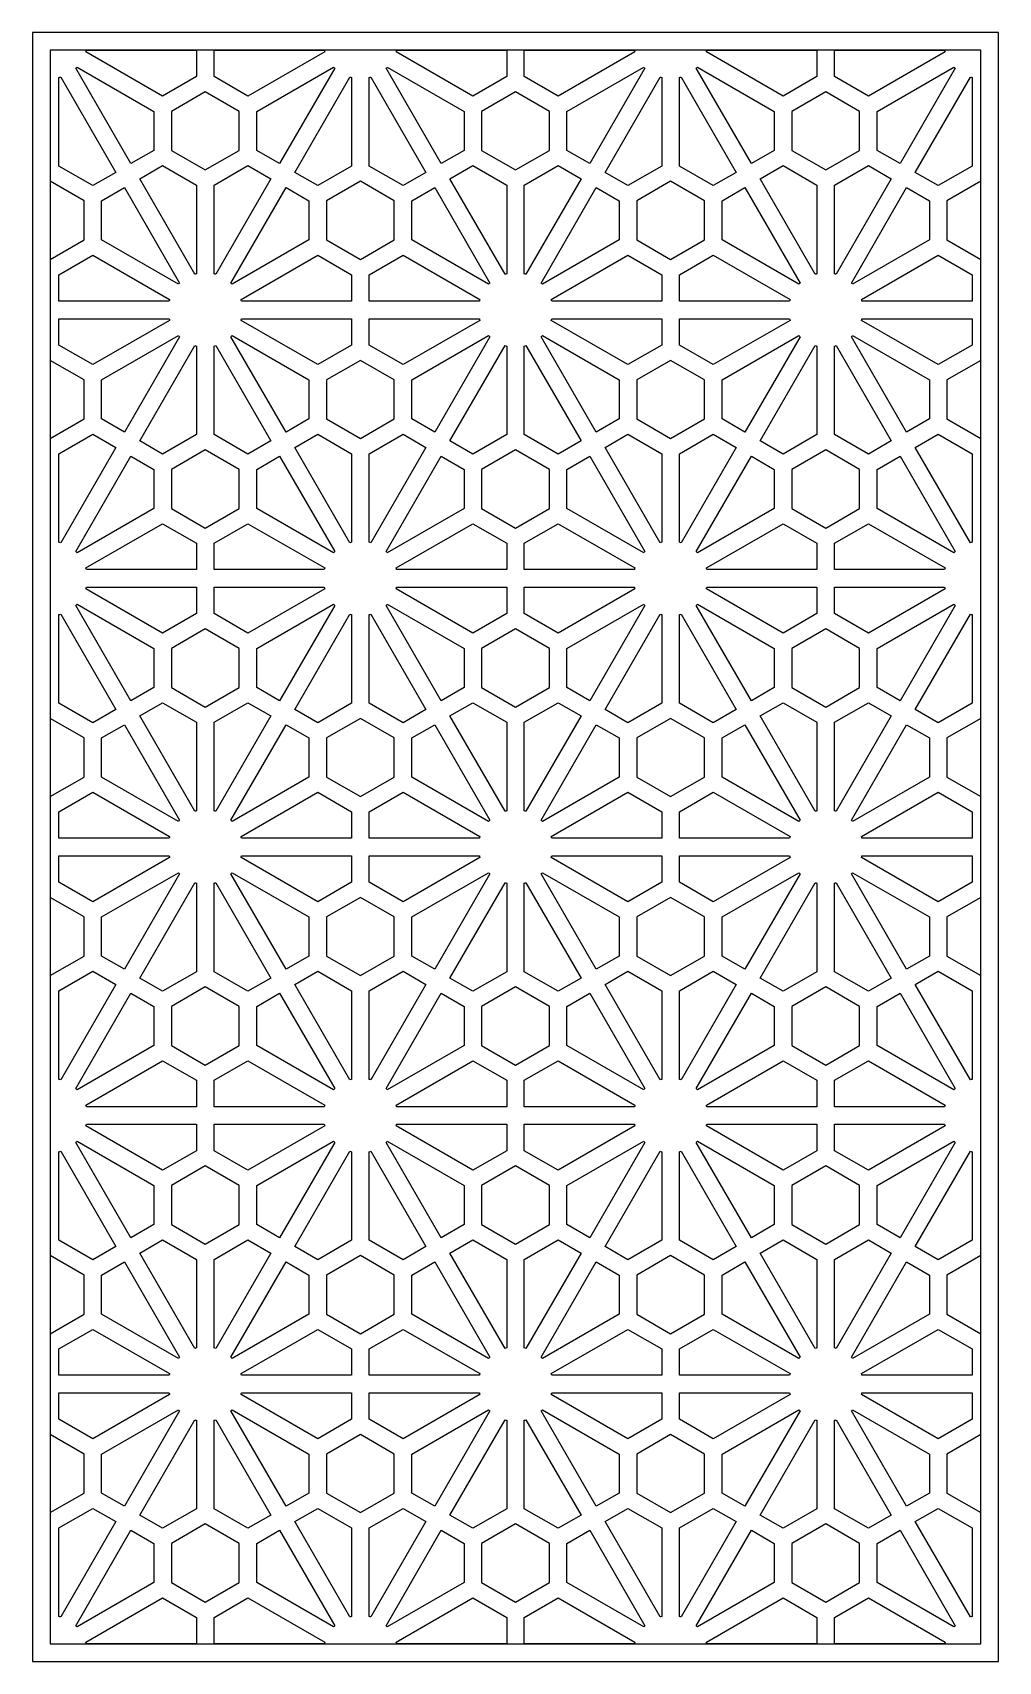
# Model space of a CAD drawing. Extents: x 1103 to 2201, y 2066 to 3918.
import ezdxf

# ---------------------------------------------------------------- set-up
doc = ezdxf.new("R2010")
doc.units = 0
doc.layers.add('DEFAULT_LAYER', color=7, linetype='CONTINUOUS')

msp = doc.modelspace()

# ---------------------------------------------------------------- linework, layer by layer
at = {"layer": 'DEFAULT_LAYER'}
for points in [[(1103.1, 2065.8), (2200.9, 2065.8), (2200.9, 3918), (1103.1, 3918)], [(1123.1, 2085.8), (2180.9, 2085.8), (2180.9, 3898), (1123.1, 3898)], [(1299.4, 3761.8), (1337.9, 3784), (1337.9, 3828.4), (1299.4, 3850.7), (1260.9, 3828.4), (1260.9, 3784)], [(1652, 3761.8), (1690.5, 3784), (1690.5, 3828.4), (1652, 3850.7), (1613.5, 3828.4), (1613.5, 3784)], [(2004.6, 3761.8), (2043.1, 3784), (2043.1, 3828.4), (2004.6, 3850.7), (1966.1, 3828.4), (1966.1, 3784)], [(1299.4, 3443.5), (1260.9, 3421.3), (1260.9, 3376.8), (1299.4, 3354.6), (1337.9, 3376.8), (1337.9, 3421.3)], [(1652, 3443.5), (1613.5, 3421.3), (1613.5, 3376.8), (1652, 3354.6), (1690.5, 3376.8), (1690.5, 3421.3)], [(2004.6, 3443.5), (1966.1, 3421.3), (1966.1, 3376.8), (2004.6, 3354.6), (2043.1, 3376.8), (2043.1, 3421.3)], [(1299.4, 3151), (1337.9, 3173.3), (1337.9, 3217.7), (1299.4, 3239.9), (1260.9, 3217.7), (1260.9, 3173.3)], [(1652, 3151), (1690.5, 3173.3), (1690.5, 3217.7), (1652, 3239.9), (1613.5, 3217.7), (1613.5, 3173.3)], [(2004.6, 3151), (2043.1, 3173.3), (2043.1, 3217.7), (2004.6, 3239.9), (1966.1, 3217.7), (1966.1, 3173.3)], [(1299.4, 2832.8), (1260.9, 2810.6), (1260.9, 2766.1), (1299.4, 2743.9), (1337.9, 2766.1), (1337.9, 2810.6)], [(1652, 2832.8), (1613.5, 2810.6), (1613.5, 2766.1), (1652, 2743.9), (1690.5, 2766.1), (1690.5, 2810.6)], [(2004.6, 2832.8), (1966.1, 2810.6), (1966.1, 2766.1), (2004.6, 2743.9), (2043.1, 2766.1), (2043.1, 2810.6)], [(1299.4, 2540.3), (1337.9, 2562.5), (1337.9, 2607), (1299.4, 2629.2), (1260.9, 2607), (1260.9, 2562.5)], [(1652, 2540.3), (1690.5, 2562.5), (1690.5, 2607), (1652, 2629.2), (1613.5, 2607), (1613.5, 2562.5)], [(2004.6, 2540.3), (2043.1, 2562.5), (2043.1, 2607), (2004.6, 2629.2), (1966.1, 2607), (1966.1, 2562.5)], [(1299.4, 2222.1), (1260.9, 2199.8), (1260.9, 2155.4), (1299.4, 2133.2), (1337.9, 2155.4), (1337.9, 2199.8)], [(1652, 2222.1), (1613.5, 2199.8), (1613.5, 2155.4), (1652, 2133.2), (1690.5, 2155.4), (1690.5, 2199.8)], [(2004.6, 2222.1), (1966.1, 2199.8), (1966.1, 2155.4), (2004.6, 2133.2), (2043.1, 2155.4), (2043.1, 2199.8)]]:
    msp.add_lwpolyline(points, close=True, dxfattribs=at)
for points in [[(1289.4, 3898), (1289.4, 3868), (1250.9, 3845.8), (1163.7, 3896.1, 0.011589), (1164.2, 3898)], [(1309.4, 3898), (1434.6, 3898, 0.011589), (1435.1, 3896.1), (1347.9, 3845.8), (1309.4, 3868)], [(1642, 3898), (1642, 3868), (1603.5, 3845.8), (1516.3, 3896.1, 0.011589), (1516.8, 3898)], [(1662, 3898), (1787.2, 3898, 0.011589), (1787.7, 3896.1), (1700.5, 3845.8), (1662, 3868)], [(1994.6, 3898), (1994.6, 3868), (1956.1, 3845.8), (1868.9, 3896.1, 0.011589), (1869.4, 3898)], [(2014.6, 3898), (2139.8, 3898, 0.011589), (2140.3, 3896.1), (2053.1, 3845.8), (2014.6, 3868)], [(1214.9, 3769), (1152.3, 3877.4, 0.011589), (1153.7, 3878.8), (1240.9, 3828.4), (1240.9, 3784)], [(1383.9, 3769), (1357.9, 3784), (1357.9, 3828.4), (1445.1, 3878.8, 0.011589), (1446.5, 3877.4)], [(1567.5, 3769), (1504.9, 3877.4, 0.011589), (1506.3, 3878.8), (1593.5, 3828.4), (1593.5, 3784)], [(1736.5, 3769), (1710.5, 3784), (1710.5, 3828.4), (1797.7, 3878.8, 0.011589), (1799.1, 3877.4)], [(1920.1, 3769), (1857.5, 3877.4, 0.011589), (1858.9, 3878.8), (1946.1, 3828.4), (1946.1, 3784)], [(2089.1, 3769), (2063.1, 3784), (2063.1, 3828.4), (2150.3, 3878.8, 0.011589), (2151.7, 3877.4)], [(1133.1, 3866.9, 0.011589), (1135, 3867.4), (1197.6, 3759), (1171.6, 3744), (1133.1, 3766.2)], [(1401.2, 3759), (1463.8, 3867.4, 0.011589), (1465.7, 3866.9), (1465.7, 3766.2), (1427.2, 3744)], [(1485.7, 3866.9, 0.011589), (1487.6, 3867.4), (1550.2, 3759), (1524.2, 3744), (1485.7, 3766.2)], [(1753.8, 3759), (1816.4, 3867.4, 0.011589), (1818.3, 3866.9), (1818.3, 3766.2), (1779.8, 3744)], [(1838.3, 3866.9, 0.011589), (1840.2, 3867.4), (1902.8, 3759), (1876.8, 3744), (1838.3, 3766.2)], [(2106.4, 3759), (2169, 3867.4, 0.011589), (2170.9, 3866.9), (2170.9, 3766.2), (2132.4, 3744)], [(1224.9, 3751.7), (1250.9, 3766.7), (1289.4, 3744.4), (1289.4, 3643.7, 0.011589), (1287.5, 3643.2)], [(1373.9, 3751.7), (1311.3, 3643.2, 0.011589), (1309.4, 3643.7), (1309.4, 3744.4), (1347.9, 3766.7)], [(1577.5, 3751.7), (1603.5, 3766.7), (1642, 3744.4), (1642, 3643.7, 0.011589), (1640.1, 3643.2)], [(1726.5, 3751.7), (1663.9, 3643.2, 0.011589), (1662, 3643.7), (1662, 3744.4), (1700.5, 3766.7)], [(1930.1, 3751.7), (1956.1, 3766.7), (1994.6, 3744.4), (1994.6, 3643.7, 0.011589), (1992.7, 3643.2)], [(2079.1, 3751.7), (2016.5, 3643.2, 0.011589), (2014.6, 3643.7), (2014.6, 3744.4), (2053.1, 3766.7)], [(1270.2, 3633.2, 0.011589), (1268.8, 3631.9), (1181.6, 3682.2), (1181.6, 3726.7), (1207.6, 3741.7)], [(1391.2, 3741.7), (1417.2, 3726.7), (1417.2, 3682.2), (1330, 3631.9, 0.011589), (1328.6, 3633.2)], [(1622.8, 3633.2, 0.011589), (1621.4, 3631.9), (1534.2, 3682.2), (1534.2, 3726.7), (1560.2, 3741.7)], [(1743.8, 3741.7), (1769.8, 3726.7), (1769.8, 3682.2), (1682.6, 3631.9, 0.011589), (1681.2, 3633.2)], [(1975.4, 3633.2, 0.011589), (1974, 3631.9), (1886.8, 3682.2), (1886.8, 3726.7), (1912.8, 3741.7)], [(2096.4, 3741.7), (2122.4, 3726.7), (2122.4, 3682.2), (2035.2, 3631.9, 0.011589), (2033.8, 3633.2)], [(1258.8, 3614.5, 0.011589), (1258.3, 3612.6), (1133.1, 3612.6), (1133.1, 3642.7), (1171.6, 3664.9)], [(1340.5, 3612.6, 0.011589), (1340, 3614.5), (1427.2, 3664.9), (1465.7, 3642.7), (1465.7, 3612.6)], [(1611.4, 3614.5, 0.011589), (1610.9, 3612.6), (1485.7, 3612.6), (1485.7, 3642.7), (1524.2, 3664.9)], [(1693.1, 3612.6, 0.011589), (1692.6, 3614.5), (1779.8, 3664.9), (1818.3, 3642.7), (1818.3, 3612.6)], [(1964, 3614.5, 0.011589), (1963.5, 3612.6), (1838.3, 3612.6), (1838.3, 3642.7), (1876.8, 3664.9)], [(2045.7, 3612.6, 0.011589), (2045.2, 3614.5), (2132.4, 3664.9), (2170.9, 3642.7), (2170.9, 3612.6)], [(1258.3, 3592.6, 0.011589), (1258.8, 3590.7), (1171.6, 3540.4), (1133.1, 3562.6), (1133.1, 3592.6)], [(1340, 3590.7, 0.011589), (1340.5, 3592.6), (1465.7, 3592.6), (1465.7, 3562.6), (1427.2, 3540.4)], [(1610.9, 3592.6, 0.011589), (1611.4, 3590.7), (1524.2, 3540.4), (1485.7, 3562.6), (1485.7, 3592.6)], [(1692.6, 3590.7, 0.011589), (1693.1, 3592.6), (1818.3, 3592.6), (1818.3, 3562.6), (1779.8, 3540.4)], [(1963.5, 3592.6, 0.011589), (1964, 3590.7), (1876.8, 3540.4), (1838.3, 3562.6), (1838.3, 3592.6)], [(2045.2, 3590.7, 0.011589), (2045.7, 3592.6), (2170.9, 3592.6), (2170.9, 3562.6), (2132.4, 3540.4)], [(1268.8, 3573.4, 0.011589), (1270.2, 3572), (1207.6, 3463.6), (1181.6, 3478.6), (1181.6, 3523.1)], [(1287.5, 3562, 0.011589), (1289.4, 3561.5), (1289.4, 3460.8), (1250.9, 3438.6), (1224.9, 3453.6)], [(1309.4, 3561.5, 0.011589), (1311.3, 3562), (1373.9, 3453.6), (1347.9, 3438.6), (1309.4, 3460.8)], [(1328.6, 3572, 0.011589), (1330, 3573.4), (1417.2, 3523.1), (1417.2, 3478.6), (1391.2, 3463.6)], [(1621.4, 3573.4, 0.011589), (1622.8, 3572), (1560.2, 3463.6), (1534.2, 3478.6), (1534.2, 3523.1)], [(1640.1, 3562, 0.011589), (1642, 3561.5), (1642, 3460.8), (1603.5, 3438.6), (1577.5, 3453.6)], [(1662, 3561.5, 0.011589), (1663.9, 3562), (1726.5, 3453.6), (1700.5, 3438.6), (1662, 3460.8)], [(1681.2, 3572, 0.011589), (1682.6, 3573.4), (1769.8, 3523.1), (1769.8, 3478.6), (1743.8, 3463.6)], [(1974, 3573.4, 0.011589), (1975.4, 3572), (1912.8, 3463.6), (1886.8, 3478.6), (1886.8, 3523.1)], [(1992.7, 3562, 0.011589), (1994.6, 3561.5), (1994.6, 3460.8), (1956.1, 3438.6), (1930.1, 3453.6)], [(2014.6, 3561.5, 0.011589), (2016.5, 3562), (2079.1, 3453.6), (2053.1, 3438.6), (2014.6, 3460.8)], [(2033.8, 3572, 0.011589), (2035.2, 3573.4), (2122.4, 3523.1), (2122.4, 3478.6), (2096.4, 3463.6)], [(1133.1, 3338.4), (1133.1, 3439.1), (1171.6, 3461.3), (1197.6, 3446.3), (1135, 3337.9, 0.011589)], [(1465.7, 3338.4, 0.011589), (1463.8, 3337.9), (1401.2, 3446.3), (1427.2, 3461.3), (1465.7, 3439.1)], [(1485.7, 3338.4), (1485.7, 3439.1), (1524.2, 3461.3), (1550.2, 3446.3), (1487.6, 3337.9, 0.011589)], [(1818.3, 3338.4, 0.011589), (1816.4, 3337.9), (1753.8, 3446.3), (1779.8, 3461.3), (1818.3, 3439.1)], [(1838.3, 3338.4), (1838.3, 3439.1), (1876.8, 3461.3), (1902.8, 3446.3), (1840.2, 3337.9, 0.011589)], [(2170.9, 3338.4, 0.011589), (2169, 3337.9), (2106.4, 3446.3), (2132.4, 3461.3), (2170.9, 3439.1)], [(1152.3, 3327.9), (1214.9, 3436.3), (1240.9, 3421.3), (1240.9, 3376.8), (1153.7, 3326.5, 0.011589)], [(1445.1, 3326.5), (1357.9, 3376.8), (1357.9, 3421.3), (1383.9, 3436.3), (1446.5, 3327.9, 0.011589)], [(1504.9, 3327.9), (1567.5, 3436.3), (1593.5, 3421.3), (1593.5, 3376.8), (1506.3, 3326.5, 0.011589)], [(1797.7, 3326.5), (1710.5, 3376.8), (1710.5, 3421.3), (1736.5, 3436.3), (1799.1, 3327.9, 0.011589)], [(1857.5, 3327.9), (1920.1, 3436.3), (1946.1, 3421.3), (1946.1, 3376.8), (1858.9, 3326.5, 0.011589)], [(2150.3, 3326.5), (2063.1, 3376.8), (2063.1, 3421.3), (2089.1, 3436.3), (2151.7, 3327.9, 0.011589)], [(1164.2, 3307.3, 0.011589), (1163.7, 3309.2), (1250.9, 3359.5), (1289.4, 3337.3), (1289.4, 3307.3)], [(1435.1, 3309.2, 0.011589), (1434.6, 3307.3), (1309.4, 3307.3), (1309.4, 3337.3), (1347.9, 3359.5)], [(1516.8, 3307.3, 0.011589), (1516.3, 3309.2), (1603.5, 3359.5), (1642, 3337.3), (1642, 3307.3)], [(1787.7, 3309.2, 0.011589), (1787.2, 3307.3), (1662, 3307.3), (1662, 3337.3), (1700.5, 3359.5)], [(1869.4, 3307.3, 0.011589), (1868.9, 3309.2), (1956.1, 3359.5), (1994.6, 3337.3), (1994.6, 3307.3)], [(2140.3, 3309.2, 0.011589), (2139.8, 3307.3), (2014.6, 3307.3), (2014.6, 3337.3), (2053.1, 3359.5)], [(1289.4, 3287.3), (1289.4, 3257.3), (1250.9, 3235), (1163.7, 3285.4, 0.011589), (1164.2, 3287.3)], [(1309.4, 3287.3), (1434.6, 3287.3, 0.011589), (1435.1, 3285.4), (1347.9, 3235), (1309.4, 3257.3)], [(1642, 3287.3), (1642, 3257.3), (1603.5, 3235), (1516.3, 3285.4, 0.011589), (1516.8, 3287.3)], [(1662, 3287.3), (1787.2, 3287.3, 0.011589), (1787.7, 3285.4), (1700.5, 3235), (1662, 3257.3)], [(1994.6, 3287.3), (1994.6, 3257.3), (1956.1, 3235), (1868.9, 3285.4, 0.011589), (1869.4, 3287.3)], [(2014.6, 3287.3), (2139.8, 3287.3, 0.011589), (2140.3, 3285.4), (2053.1, 3235), (2014.6, 3257.3)], [(1214.9, 3158.3), (1152.3, 3266.7, 0.011589), (1153.7, 3268.1), (1240.9, 3217.7), (1240.9, 3173.3)], [(1383.9, 3158.3), (1357.9, 3173.3), (1357.9, 3217.7), (1445.1, 3268.1, 0.011589), (1446.5, 3266.7)], [(1567.5, 3158.3), (1504.9, 3266.7, 0.011589), (1506.3, 3268.1), (1593.5, 3217.7), (1593.5, 3173.3)], [(1736.5, 3158.3), (1710.5, 3173.3), (1710.5, 3217.7), (1797.7, 3268.1, 0.011589), (1799.1, 3266.7)], [(1920.1, 3158.3), (1857.5, 3266.7, 0.011589), (1858.9, 3268.1), (1946.1, 3217.7), (1946.1, 3173.3)], [(2089.1, 3158.3), (2063.1, 3173.3), (2063.1, 3217.7), (2150.3, 3268.1, 0.011589), (2151.7, 3266.7)], [(1133.1, 3256.2, 0.011589), (1135, 3256.7), (1197.6, 3148.3), (1171.6, 3133.2), (1133.1, 3155.5)], [(1401.2, 3148.3), (1463.8, 3256.7, 0.011589), (1465.7, 3256.2), (1465.7, 3155.5), (1427.2, 3133.2)], [(1485.7, 3256.2, 0.011589), (1487.6, 3256.7), (1550.2, 3148.3), (1524.2, 3133.2), (1485.7, 3155.5)], [(1753.8, 3148.3), (1816.4, 3256.7, 0.011589), (1818.3, 3256.2), (1818.3, 3155.5), (1779.8, 3133.2)], [(1838.3, 3256.2, 0.011589), (1840.2, 3256.7), (1902.8, 3148.3), (1876.8, 3133.2), (1838.3, 3155.5)], [(2106.4, 3148.3), (2169, 3256.7, 0.011589), (2170.9, 3256.2), (2170.9, 3155.5), (2132.4, 3133.2)], [(1224.9, 3140.9), (1250.9, 3155.9), (1289.4, 3133.7), (1289.4, 3033, 0.011589), (1287.5, 3032.5)], [(1373.9, 3140.9), (1311.3, 3032.5, 0.011589), (1309.4, 3033), (1309.4, 3133.7), (1347.9, 3155.9)], [(1577.5, 3140.9), (1603.5, 3155.9), (1642, 3133.7), (1642, 3033, 0.011589), (1640.1, 3032.5)], [(1726.5, 3140.9), (1663.9, 3032.5, 0.011589), (1662, 3033), (1662, 3133.7), (1700.5, 3155.9)], [(1930.1, 3140.9), (1956.1, 3155.9), (1994.6, 3133.7), (1994.6, 3033, 0.011589), (1992.7, 3032.5)], [(2079.1, 3140.9), (2016.5, 3032.5, 0.011589), (2014.6, 3033), (2014.6, 3133.7), (2053.1, 3155.9)], [(1270.2, 3022.5, 0.011589), (1268.8, 3021.1), (1181.6, 3071.5), (1181.6, 3115.9), (1207.6, 3130.9)], [(1391.2, 3130.9), (1417.2, 3115.9), (1417.2, 3071.5), (1330, 3021.1, 0.011589), (1328.6, 3022.5)], [(1622.8, 3022.5, 0.011589), (1621.4, 3021.1), (1534.2, 3071.5), (1534.2, 3115.9), (1560.2, 3130.9)], [(1743.8, 3130.9), (1769.8, 3115.9), (1769.8, 3071.5), (1682.6, 3021.1, 0.011589), (1681.2, 3022.5)], [(1975.4, 3022.5, 0.011589), (1974, 3021.1), (1886.8, 3071.5), (1886.8, 3115.9), (1912.8, 3130.9)], [(2096.4, 3130.9), (2122.4, 3115.9), (2122.4, 3071.5), (2035.2, 3021.1, 0.011589), (2033.8, 3022.5)], [(1258.8, 3003.8, 0.011589), (1258.3, 3001.9), (1133.1, 3001.9), (1133.1, 3031.9), (1171.6, 3054.2)], [(1340.5, 3001.9, 0.011589), (1340, 3003.8), (1427.2, 3054.2), (1465.7, 3031.9), (1465.7, 3001.9)], [(1611.4, 3003.8, 0.011589), (1610.9, 3001.9), (1485.7, 3001.9), (1485.7, 3031.9), (1524.2, 3054.2)], [(1693.1, 3001.9, 0.011589), (1692.6, 3003.8), (1779.8, 3054.2), (1818.3, 3031.9), (1818.3, 3001.9)], [(1964, 3003.8, 0.011589), (1963.5, 3001.9), (1838.3, 3001.9), (1838.3, 3031.9), (1876.8, 3054.2)], [(2045.7, 3001.9, 0.011589), (2045.2, 3003.8), (2132.4, 3054.2), (2170.9, 3031.9), (2170.9, 3001.9)], [(1258.3, 2981.9, 0.011589), (1258.8, 2980), (1171.6, 2929.7), (1133.1, 2951.9), (1133.1, 2981.9)], [(1340, 2980, 0.011589), (1340.5, 2981.9), (1465.7, 2981.9), (1465.7, 2951.9), (1427.2, 2929.7)], [(1610.9, 2981.9, 0.011589), (1611.4, 2980), (1524.2, 2929.7), (1485.7, 2951.9), (1485.7, 2981.9)], [(1692.6, 2980, 0.011589), (1693.1, 2981.9), (1818.3, 2981.9), (1818.3, 2951.9), (1779.8, 2929.7)], [(1963.5, 2981.9, 0.011589), (1964, 2980), (1876.8, 2929.7), (1838.3, 2951.9), (1838.3, 2981.9)], [(2045.2, 2980, 0.011589), (2045.7, 2981.9), (2170.9, 2981.9), (2170.9, 2951.9), (2132.4, 2929.7)], [(1268.8, 2962.7, 0.011589), (1270.2, 2961.3), (1207.6, 2852.9), (1181.6, 2867.9), (1181.6, 2912.4)], [(1287.5, 2951.3, 0.011589), (1289.4, 2950.8), (1289.4, 2850.1), (1250.9, 2827.9), (1224.9, 2842.9)], [(1309.4, 2950.8, 0.011589), (1311.3, 2951.3), (1373.9, 2842.9), (1347.9, 2827.9), (1309.4, 2850.1)], [(1328.6, 2961.3, 0.011589), (1330, 2962.7), (1417.2, 2912.4), (1417.2, 2867.9), (1391.2, 2852.9)], [(1621.4, 2962.7, 0.011589), (1622.8, 2961.3), (1560.2, 2852.9), (1534.2, 2867.9), (1534.2, 2912.4)], [(1640.1, 2951.3, 0.011589), (1642, 2950.8), (1642, 2850.1), (1603.5, 2827.9), (1577.5, 2842.9)], [(1662, 2950.8, 0.011589), (1663.9, 2951.3), (1726.5, 2842.9), (1700.5, 2827.9), (1662, 2850.1)], [(1681.2, 2961.3, 0.011589), (1682.6, 2962.7), (1769.8, 2912.4), (1769.8, 2867.9), (1743.8, 2852.9)], [(1974, 2962.7, 0.011589), (1975.4, 2961.3), (1912.8, 2852.9), (1886.8, 2867.9), (1886.8, 2912.4)], [(1992.7, 2951.3, 0.011589), (1994.6, 2950.8), (1994.6, 2850.1), (1956.1, 2827.9), (1930.1, 2842.9)], [(2014.6, 2950.8, 0.011589), (2016.5, 2951.3), (2079.1, 2842.9), (2053.1, 2827.9), (2014.6, 2850.1)], [(2033.8, 2961.3, 0.011589), (2035.2, 2962.7), (2122.4, 2912.4), (2122.4, 2867.9), (2096.4, 2852.9)], [(1133.1, 2727.7), (1133.1, 2828.4), (1171.6, 2850.6), (1197.6, 2835.6), (1135, 2727.2, 0.011589)], [(1465.7, 2727.7, 0.011589), (1463.8, 2727.2), (1401.2, 2835.6), (1427.2, 2850.6), (1465.7, 2828.4)], [(1485.7, 2727.7), (1485.7, 2828.4), (1524.2, 2850.6), (1550.2, 2835.6), (1487.6, 2727.2, 0.011589)], [(1818.3, 2727.7, 0.011589), (1816.4, 2727.2), (1753.8, 2835.6), (1779.8, 2850.6), (1818.3, 2828.4)], [(1838.3, 2727.7), (1838.3, 2828.4), (1876.8, 2850.6), (1902.8, 2835.6), (1840.2, 2727.2, 0.011589)], [(2170.9, 2727.7, 0.011589), (2169, 2727.2), (2106.4, 2835.6), (2132.4, 2850.6), (2170.9, 2828.4)], [(1152.3, 2717.2), (1214.9, 2825.6), (1240.9, 2810.6), (1240.9, 2766.1), (1153.7, 2715.8, 0.011589)], [(1445.1, 2715.8), (1357.9, 2766.1), (1357.9, 2810.6), (1383.9, 2825.6), (1446.5, 2717.2, 0.011589)], [(1504.9, 2717.2), (1567.5, 2825.6), (1593.5, 2810.6), (1593.5, 2766.1), (1506.3, 2715.8, 0.011589)], [(1797.7, 2715.8), (1710.5, 2766.1), (1710.5, 2810.6), (1736.5, 2825.6), (1799.1, 2717.2, 0.011589)], [(1857.5, 2717.2), (1920.1, 2825.6), (1946.1, 2810.6), (1946.1, 2766.1), (1858.9, 2715.8, 0.011589)], [(2150.3, 2715.8), (2063.1, 2766.1), (2063.1, 2810.6), (2089.1, 2825.6), (2151.7, 2717.2, 0.011589)], [(1164.2, 2696.6, 0.011589), (1163.7, 2698.4), (1250.9, 2748.8), (1289.4, 2726.6), (1289.4, 2696.6)], [(1435.1, 2698.4, 0.011589), (1434.6, 2696.6), (1309.4, 2696.6), (1309.4, 2726.6), (1347.9, 2748.8)], [(1516.8, 2696.6, 0.011589), (1516.3, 2698.4), (1603.5, 2748.8), (1642, 2726.6), (1642, 2696.6)], [(1787.7, 2698.4, 0.011589), (1787.2, 2696.6), (1662, 2696.6), (1662, 2726.6), (1700.5, 2748.8)], [(1869.4, 2696.6, 0.011589), (1868.9, 2698.4), (1956.1, 2748.8), (1994.6, 2726.6), (1994.6, 2696.6)], [(2140.3, 2698.4, 0.011589), (2139.8, 2696.6), (2014.6, 2696.6), (2014.6, 2726.6), (2053.1, 2748.8)], [(1289.4, 2676.6), (1289.4, 2646.5), (1250.9, 2624.3), (1163.7, 2674.7, 0.011589), (1164.2, 2676.6)], [(1309.4, 2676.6), (1434.6, 2676.6, 0.011589), (1435.1, 2674.7), (1347.9, 2624.3), (1309.4, 2646.5)], [(1642, 2676.6), (1642, 2646.5), (1603.5, 2624.3), (1516.3, 2674.7, 0.011589), (1516.8, 2676.6)], [(1662, 2676.6), (1787.2, 2676.6, 0.011589), (1787.7, 2674.7), (1700.5, 2624.3), (1662, 2646.5)], [(1994.6, 2676.6), (1994.6, 2646.5), (1956.1, 2624.3), (1868.9, 2674.7, 0.011589), (1869.4, 2676.6)], [(2014.6, 2676.6), (2139.8, 2676.6, 0.011589), (2140.3, 2674.7), (2053.1, 2624.3), (2014.6, 2646.5)], [(1214.9, 2547.5), (1152.3, 2656, 0.011589), (1153.7, 2657.3), (1240.9, 2607), (1240.9, 2562.5)], [(1383.9, 2547.5), (1357.9, 2562.5), (1357.9, 2607), (1445.1, 2657.3, 0.011589), (1446.5, 2656)], [(1567.5, 2547.5), (1504.9, 2656, 0.011589), (1506.3, 2657.3), (1593.5, 2607), (1593.5, 2562.5)], [(1736.5, 2547.5), (1710.5, 2562.5), (1710.5, 2607), (1797.7, 2657.3, 0.011589), (1799.1, 2656)], [(1920.1, 2547.5), (1857.5, 2656, 0.011589), (1858.9, 2657.3), (1946.1, 2607), (1946.1, 2562.5)], [(2089.1, 2547.5), (2063.1, 2562.5), (2063.1, 2607), (2150.3, 2657.3, 0.011589), (2151.7, 2656)], [(1133.1, 2645.4, 0.011589), (1135, 2646), (1197.6, 2537.5), (1171.6, 2522.5), (1133.1, 2544.7)], [(1401.2, 2537.5), (1463.8, 2646, 0.011589), (1465.7, 2645.4), (1465.7, 2544.7), (1427.2, 2522.5)], [(1485.7, 2645.4, 0.011589), (1487.6, 2646), (1550.2, 2537.5), (1524.2, 2522.5), (1485.7, 2544.7)], [(1753.8, 2537.5), (1816.4, 2646, 0.011589), (1818.3, 2645.4), (1818.3, 2544.7), (1779.8, 2522.5)], [(1838.3, 2645.4, 0.011589), (1840.2, 2646), (1902.8, 2537.5), (1876.8, 2522.5), (1838.3, 2544.7)], [(2106.4, 2537.5), (2169, 2646, 0.011589), (2170.9, 2645.4), (2170.9, 2544.7), (2132.4, 2522.5)], [(1224.9, 2530.2), (1250.9, 2545.2), (1289.4, 2523), (1289.4, 2422.3, 0.011589), (1287.5, 2421.8)], [(1373.9, 2530.2), (1311.3, 2421.8, 0.011589), (1309.4, 2422.3), (1309.4, 2523), (1347.9, 2545.2)], [(1577.5, 2530.2), (1603.5, 2545.2), (1642, 2523), (1642, 2422.3, 0.011589), (1640.1, 2421.8)], [(1726.5, 2530.2), (1663.9, 2421.8, 0.011589), (1662, 2422.3), (1662, 2523), (1700.5, 2545.2)], [(1930.1, 2530.2), (1956.1, 2545.2), (1994.6, 2523), (1994.6, 2422.3, 0.011589), (1992.7, 2421.8)], [(2079.1, 2530.2), (2016.5, 2421.8, 0.011589), (2014.6, 2422.3), (2014.6, 2523), (2053.1, 2545.2)], [(1270.2, 2411.8, 0.011589), (1268.8, 2410.4), (1181.6, 2460.8), (1181.6, 2505.2), (1207.6, 2520.2)], [(1391.2, 2520.2), (1417.2, 2505.2), (1417.2, 2460.8), (1330, 2410.4, 0.011589), (1328.6, 2411.8)], [(1622.8, 2411.8, 0.011589), (1621.4, 2410.4), (1534.2, 2460.8), (1534.2, 2505.2), (1560.2, 2520.2)], [(1743.8, 2520.2), (1769.8, 2505.2), (1769.8, 2460.8), (1682.6, 2410.4, 0.011589), (1681.2, 2411.8)], [(1975.4, 2411.8, 0.011589), (1974, 2410.4), (1886.8, 2460.8), (1886.8, 2505.2), (1912.8, 2520.2)], [(2096.4, 2520.2), (2122.4, 2505.2), (2122.4, 2460.8), (2035.2, 2410.4, 0.011589), (2033.8, 2411.8)], [(1258.8, 2393.1, 0.011589), (1258.3, 2391.2), (1133.1, 2391.2), (1133.1, 2421.2), (1171.6, 2443.4)], [(1340.5, 2391.2, 0.011589), (1340, 2393.1), (1427.2, 2443.4), (1465.7, 2421.2), (1465.7, 2391.2)], [(1611.4, 2393.1, 0.011589), (1610.9, 2391.2), (1485.7, 2391.2), (1485.7, 2421.2), (1524.2, 2443.4)], [(1693.1, 2391.2, 0.011589), (1692.6, 2393.1), (1779.8, 2443.4), (1818.3, 2421.2), (1818.3, 2391.2)], [(1964, 2393.1, 0.011589), (1963.5, 2391.2), (1838.3, 2391.2), (1838.3, 2421.2), (1876.8, 2443.4)], [(2045.7, 2391.2, 0.011589), (2045.2, 2393.1), (2132.4, 2443.4), (2170.9, 2421.2), (2170.9, 2391.2)], [(1258.3, 2371.2, 0.011589), (1258.8, 2369.3), (1171.6, 2318.9), (1133.1, 2341.2), (1133.1, 2371.2)], [(1340, 2369.3, 0.011589), (1340.5, 2371.2), (1465.7, 2371.2), (1465.7, 2341.2), (1427.2, 2318.9)], [(1610.9, 2371.2, 0.011589), (1611.4, 2369.3), (1524.2, 2318.9), (1485.7, 2341.2), (1485.7, 2371.2)], [(1692.6, 2369.3, 0.011589), (1693.1, 2371.2), (1818.3, 2371.2), (1818.3, 2341.2), (1779.8, 2318.9)], [(1963.5, 2371.2, 0.011589), (1964, 2369.3), (1876.8, 2318.9), (1838.3, 2341.2), (1838.3, 2371.2)], [(2045.2, 2369.3, 0.011589), (2045.7, 2371.2), (2170.9, 2371.2), (2170.9, 2341.2), (2132.4, 2318.9)], [(1268.8, 2352, 0.011589), (1270.2, 2350.6), (1207.6, 2242.2), (1181.6, 2257.2), (1181.6, 2301.6)], [(1287.5, 2340.6, 0.011589), (1289.4, 2340.1), (1289.4, 2239.4), (1250.9, 2217.2), (1224.9, 2232.2)], [(1309.4, 2340.1, 0.011589), (1311.3, 2340.6), (1373.9, 2232.2), (1347.9, 2217.2), (1309.4, 2239.4)], [(1328.6, 2350.6, 0.011589), (1330, 2352), (1417.2, 2301.6), (1417.2, 2257.2), (1391.2, 2242.2)], [(1621.4, 2352, 0.011589), (1622.8, 2350.6), (1560.2, 2242.2), (1534.2, 2257.2), (1534.2, 2301.6)], [(1640.1, 2340.6, 0.011589), (1642, 2340.1), (1642, 2239.4), (1603.5, 2217.2), (1577.5, 2232.2)], [(1662, 2340.1, 0.011589), (1663.9, 2340.6), (1726.5, 2232.2), (1700.5, 2217.2), (1662, 2239.4)], [(1681.2, 2350.6, 0.011589), (1682.6, 2352), (1769.8, 2301.6), (1769.8, 2257.2), (1743.8, 2242.2)], [(1974, 2352, 0.011589), (1975.4, 2350.6), (1912.8, 2242.2), (1886.8, 2257.2), (1886.8, 2301.6)], [(1992.7, 2340.6, 0.011589), (1994.6, 2340.1), (1994.6, 2239.4), (1956.1, 2217.2), (1930.1, 2232.2)], [(2014.6, 2340.1, 0.011589), (2016.5, 2340.6), (2079.1, 2232.2), (2053.1, 2217.2), (2014.6, 2239.4)], [(2033.8, 2350.6, 0.011589), (2035.2, 2352), (2122.4, 2301.6), (2122.4, 2257.2), (2096.4, 2242.2)], [(1133.1, 2116.9), (1133.1, 2217.6), (1171.6, 2239.9), (1197.6, 2224.9), (1135, 2116.4, 0.011589)], [(1465.7, 2116.9, 0.011589), (1463.8, 2116.4), (1401.2, 2224.9), (1427.2, 2239.9), (1465.7, 2217.6)], [(1485.7, 2116.9), (1485.7, 2217.6), (1524.2, 2239.9), (1550.2, 2224.9), (1487.6, 2116.4, 0.011589)], [(1818.3, 2116.9, 0.011589), (1816.4, 2116.4), (1753.8, 2224.9), (1779.8, 2239.9), (1818.3, 2217.6)], [(1838.3, 2116.9), (1838.3, 2217.6), (1876.8, 2239.9), (1902.8, 2224.9), (1840.2, 2116.4, 0.011589)], [(2170.9, 2116.9, 0.011589), (2169, 2116.4), (2106.4, 2224.9), (2132.4, 2239.9), (2170.9, 2217.6)], [(1152.3, 2106.4), (1214.9, 2214.9), (1240.9, 2199.8), (1240.9, 2155.4), (1153.7, 2105, 0.011589)], [(1445.1, 2105), (1357.9, 2155.4), (1357.9, 2199.8), (1383.9, 2214.9), (1446.5, 2106.4, 0.011589)], [(1504.9, 2106.4), (1567.5, 2214.9), (1593.5, 2199.8), (1593.5, 2155.4), (1506.3, 2105, 0.011589)], [(1797.7, 2105), (1710.5, 2155.4), (1710.5, 2199.8), (1736.5, 2214.9), (1799.1, 2106.4, 0.011589)], [(1857.5, 2106.4), (1920.1, 2214.9), (1946.1, 2199.8), (1946.1, 2155.4), (1858.9, 2105, 0.011589)], [(2150.3, 2105), (2063.1, 2155.4), (2063.1, 2199.8), (2089.1, 2214.9), (2151.7, 2106.4, 0.011589)], [(1164.2, 2085.8, 0.011589), (1163.7, 2087.7), (1250.9, 2138.1), (1289.4, 2115.9), (1289.4, 2085.8)], [(1435.1, 2087.7, 0.011589), (1434.6, 2085.8), (1309.4, 2085.8), (1309.4, 2115.9), (1347.9, 2138.1)], [(1516.8, 2085.8, 0.011589), (1516.3, 2087.7), (1603.5, 2138.1), (1642, 2115.9), (1642, 2085.8)], [(1787.7, 2087.7, 0.011589), (1787.2, 2085.8), (1662, 2085.8), (1662, 2115.9), (1700.5, 2138.1)], [(1869.4, 2085.8, 0.011589), (1868.9, 2087.7), (1956.1, 2138.1), (1994.6, 2115.9), (1994.6, 2085.8)], [(2140.3, 2087.7, 0.011589), (2139.8, 2085.8), (2014.6, 2085.8), (2014.6, 2115.9), (2053.1, 2138.1)]]:
    msp.add_lwpolyline(points, format="xyb", close=True, dxfattribs=at)
for points in [[(1123.1, 3660), (1161.6, 3682.2), (1161.6, 3726.7), (1123.1, 3748.9)], [(1475.7, 3748.9), (1437.2, 3726.7), (1437.2, 3682.2), (1475.7, 3660)], [(1475.7, 3660), (1514.2, 3682.2), (1514.2, 3726.7), (1475.7, 3748.9)], [(1828.3, 3748.9), (1789.8, 3726.7), (1789.8, 3682.2), (1828.3, 3660)], [(1828.3, 3660), (1866.8, 3682.2), (1866.8, 3726.7), (1828.3, 3748.9)], [(2180.9, 3748.9), (2142.4, 3726.7), (2142.4, 3682.2), (2180.9, 3660)], [(1123.1, 3456.4), (1161.6, 3478.6), (1161.6, 3523.1), (1123.1, 3545.3)], [(1475.7, 3545.3), (1437.2, 3523.1), (1437.2, 3478.6), (1475.7, 3456.4)], [(1475.7, 3456.4), (1514.2, 3478.6), (1514.2, 3523.1), (1475.7, 3545.3)], [(1828.3, 3545.3), (1789.8, 3523.1), (1789.8, 3478.6), (1828.3, 3456.4)], [(1828.3, 3456.4), (1866.8, 3478.6), (1866.8, 3523.1), (1828.3, 3545.3)], [(2180.9, 3545.3), (2142.4, 3523.1), (2142.4, 3478.6), (2180.9, 3456.4)], [(1123.1, 3049.3), (1161.6, 3071.5), (1161.6, 3115.9), (1123.1, 3138.2)], [(1475.7, 3138.2), (1437.2, 3115.9), (1437.2, 3071.5), (1475.7, 3049.3)], [(1475.7, 3049.3), (1514.2, 3071.5), (1514.2, 3115.9), (1475.7, 3138.2)], [(1828.3, 3138.2), (1789.8, 3115.9), (1789.8, 3071.5), (1828.3, 3049.3)], [(1828.3, 3049.3), (1866.8, 3071.5), (1866.8, 3115.9), (1828.3, 3138.2)], [(2180.9, 3138.2), (2142.4, 3115.9), (2142.4, 3071.5), (2180.9, 3049.3)], [(1123.1, 2845.7), (1161.6, 2867.9), (1161.6, 2912.4), (1123.1, 2934.6)], [(1475.7, 2934.6), (1437.2, 2912.4), (1437.2, 2867.9), (1475.7, 2845.7)], [(1475.7, 2845.7), (1514.2, 2867.9), (1514.2, 2912.4), (1475.7, 2934.6)], [(1828.3, 2934.6), (1789.8, 2912.4), (1789.8, 2867.9), (1828.3, 2845.7)], [(1828.3, 2845.7), (1866.8, 2867.9), (1866.8, 2912.4), (1828.3, 2934.6)], [(2180.9, 2934.6), (2142.4, 2912.4), (2142.4, 2867.9), (2180.9, 2845.7)], [(1123.1, 2438.5), (1161.6, 2460.8), (1161.6, 2505.2), (1123.1, 2527.4)], [(1475.7, 2527.4), (1437.2, 2505.2), (1437.2, 2460.8), (1475.7, 2438.5)], [(1475.7, 2438.5), (1514.2, 2460.8), (1514.2, 2505.2), (1475.7, 2527.4)], [(1828.3, 2527.4), (1789.8, 2505.2), (1789.8, 2460.8), (1828.3, 2438.5)], [(1828.3, 2438.5), (1866.8, 2460.8), (1866.8, 2505.2), (1828.3, 2527.4)], [(2180.9, 2527.4), (2142.4, 2505.2), (2142.4, 2460.8), (2180.9, 2438.5)], [(1123.1, 2235), (1161.6, 2257.2), (1161.6, 2301.6), (1123.1, 2323.9)], [(1475.7, 2323.9), (1437.2, 2301.6), (1437.2, 2257.2), (1475.7, 2235)], [(1475.7, 2235), (1514.2, 2257.2), (1514.2, 2301.6), (1475.7, 2323.9)], [(1828.3, 2323.9), (1789.8, 2301.6), (1789.8, 2257.2), (1828.3, 2235)], [(1828.3, 2235), (1866.8, 2257.2), (1866.8, 2301.6), (1828.3, 2323.9)], [(2180.9, 2323.9), (2142.4, 2301.6), (2142.4, 2257.2), (2180.9, 2235)]]:
    msp.add_lwpolyline(points, dxfattribs=at)

doc.saveas('drawing.dxf')
